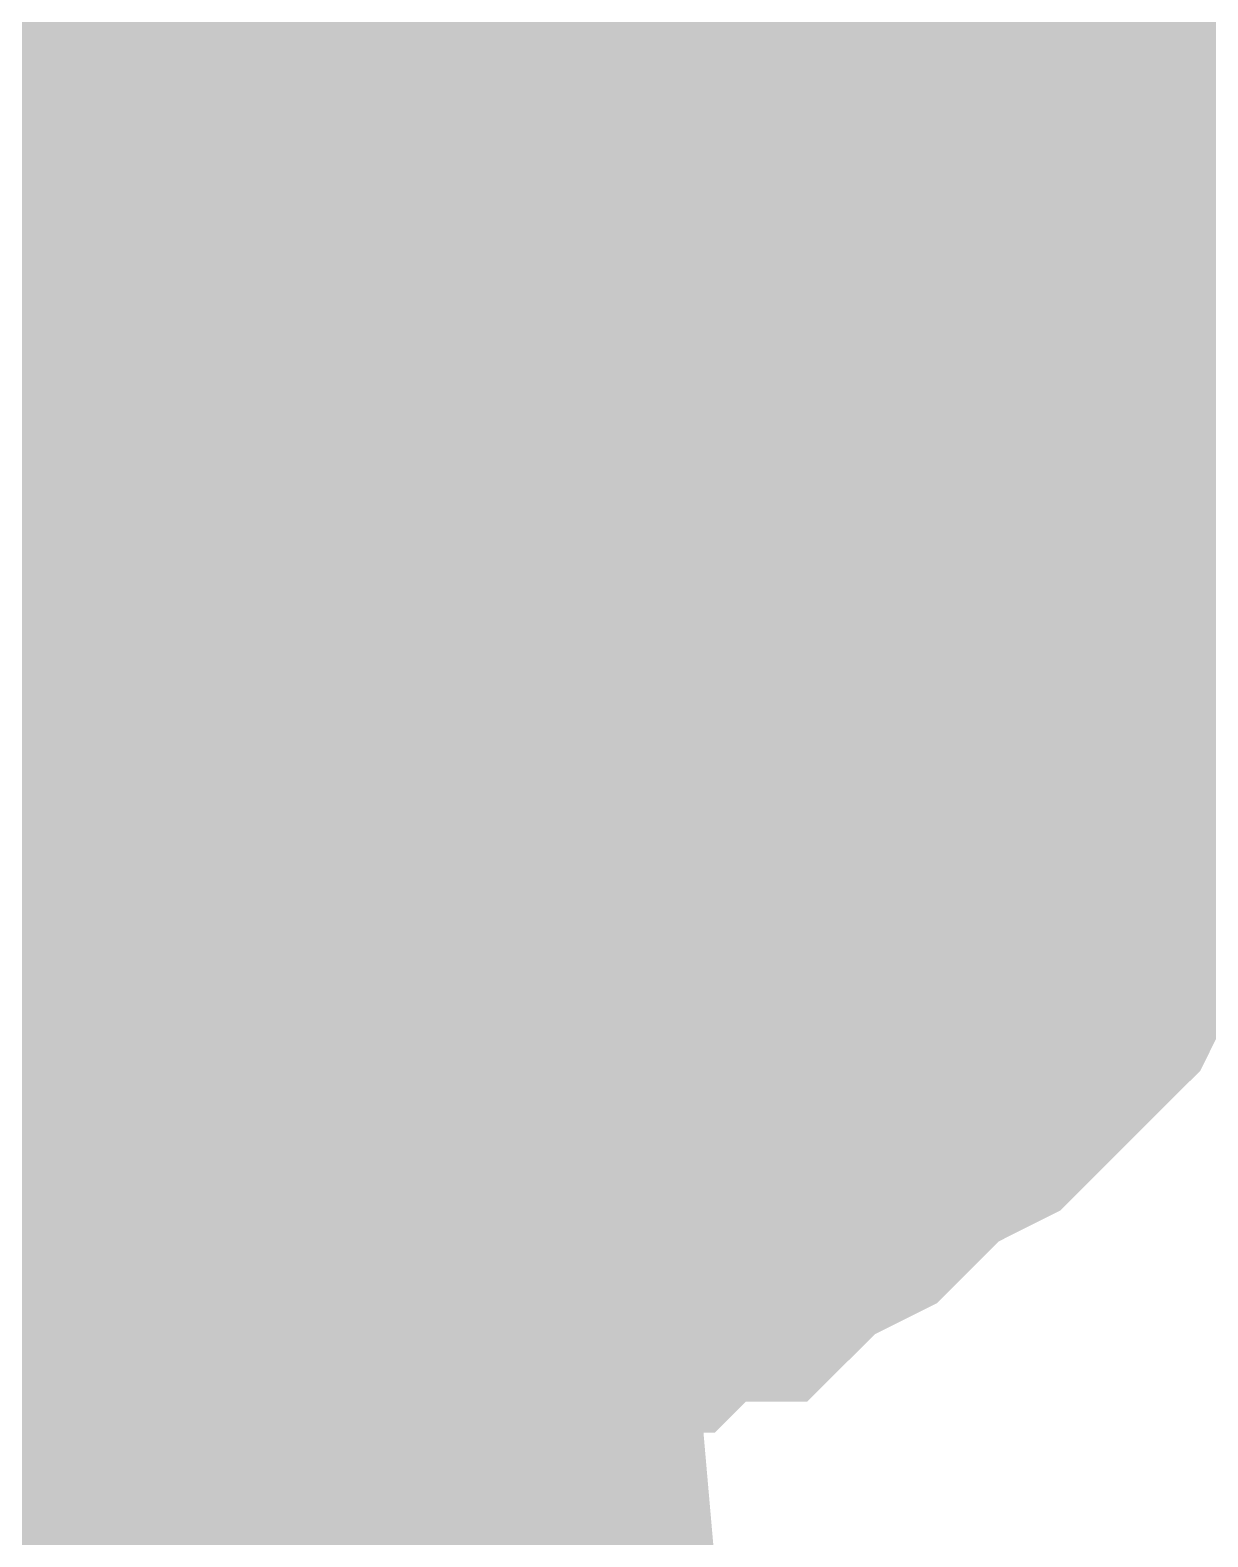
# Model space of a CAD drawing. Header units: inches. Extents: x 0 to 841, y 0 to 594.
# Drawn here: x 354.847 to 355.703, y 61.537 to 62.633 of the extents above; entities that cross this region are included whole.
import ezdxf

# ---------------------------------------------------------------- set-up
doc = ezdxf.new("R2010")
doc.units = ezdxf.units.IN
doc.layers.add('Sheet', color=255, linetype='Continuous')

msp = doc.modelspace()

# ---------------------------------------------------------------- linework, layer by layer
at = {"layer": 'Sheet'}
for points in [[(310.0076, 57.4955, 0.7493, 0.7493, 0), (305.022, 57.4955, 0.7493, 0.7493, 0), (305.022, 74.9912, 0.7493, 0.7493, 0), (355.013, 74.9912, 0.7493, 0.7493, 0), (355.013, 62.4814, 0.7493, 0.7493, 0), (350.0049, 62.4814, 0.7493, 0.7493, 0)], [(353.4859, 68.5903, 0.7493, 0.7493, 0), (353.8901, 67.4224, 0.7493, 0.7493, 0), (354.227, 66.2321, 0.7493, 0.7493, 0), (354.4965, 65.0193, 0.7493, 0.7493, 0), (354.7211, 63.8065, 0.7493, 0.7493, 0), (354.8783, 62.5488, 0.7493, 0.7493, 0), (354.9906, 61.2686, 0.7493, 0.7493, 0), (355.013, 59.9884, 0.7493, 0.7493, 0)], [(355.013, 59.9884, 0.7493, 0.7493, 0), (354.9906, 61.2686, 0.7493, 0.7493, 0), (354.8783, 62.5488, 0.7493, 0.7493, 0), (354.7211, 63.8065, 0.7493, 0.7493, 0), (354.4965, 65.0193, 0.7493, 0.7493, 0), (354.227, 66.2321, 0.7493, 0.7493, 0), (353.8901, 67.4224, 0.7493, 0.7493, 0), (353.4859, 68.5903, 0.7493, 0.7493, 0)], [(355.7092, 62.8183, 0.2997, 0.2997, 0), (355.7092, 62.7734, 0.2997, 0.2997, 0), (355.7317, 62.7509, 0.2997, 0.2997, 0), (355.7317, 62.706, 0.2997, 0.2997, 0), (355.7541, 62.6835, 0.2997, 0.2997, 0), (355.7541, 62.6386, 0.2997, 0.2997, 0), (355.7766, 62.5937, 0.2997, 0.2997, 0), (355.7766, 62.5712, 0.2997, 0.2997, 0), (355.7766, 62.5263, 0.2997, 0.2997, 0), (355.7766, 62.4814, 0.2997, 0.2997, 0)], [(355.7092, 62.8183, 0.2997, 0.2997, 0), (355.7092, 62.7734, 0.2997, 0.2997, 0), (355.7317, 62.7509, 0.2997, 0.2997, 0), (355.7317, 62.706, 0.2997, 0.2997, 0), (355.7541, 62.6835, 0.2997, 0.2997, 0), (355.7541, 62.6386, 0.2997, 0.2997, 0), (355.7766, 62.5937, 0.2997, 0.2997, 0), (355.7766, 62.5712, 0.2997, 0.2997, 0), (355.7766, 62.5263, 0.2997, 0.2997, 0), (355.7766, 62.4814, 0.2997, 0.2997, 0)], [(355.7092, 62.8183, 0.2997, 0.2997, 0), (355.7092, 62.7734, 0.2997, 0.2997, 0), (355.7317, 62.7509, 0.2997, 0.2997, 0), (355.7317, 62.706, 0.2997, 0.2997, 0), (355.7541, 62.6835, 0.2997, 0.2997, 0), (355.7541, 62.6386, 0.2997, 0.2997, 0), (355.7766, 62.5937, 0.2997, 0.2997, 0), (355.7766, 62.5712, 0.2997, 0.2997, 0), (355.7766, 62.5263, 0.2997, 0.2997, 0), (355.7766, 62.4814, 0.2997, 0.2997, 0)], [(355.4397, 62.7958, 0.2997, 0.2997, 0), (355.4397, 62.7734, 0.2997, 0.2997, 0), (355.4622, 62.7509, 0.2997, 0.2997, 0), (355.4622, 62.7284, 0.2997, 0.2997, 0), (355.4846, 62.706, 0.2997, 0.2997, 0), (355.4846, 62.6835, 0.2997, 0.2997, 0), (355.5071, 62.6611, 0.2997, 0.2997, 0), (355.5071, 62.6386, 0.2997, 0.2997, 0), (355.5071, 62.6162, 0.2997, 0.2997, 0), (355.5296, 62.5937, 0.2997, 0.2997, 0), (355.5296, 62.5712, 0.2997, 0.2997, 0), (355.5296, 62.5263, 0.2997, 0.2997, 0), (355.5296, 62.5039, 0.2997, 0.2997, 0), (355.5296, 62.4814, 0.2997, 0.2997, 0)], [(355.4397, 62.7958, 0.2997, 0.2997, 0), (355.4397, 62.7734, 0.2997, 0.2997, 0), (355.4622, 62.7509, 0.2997, 0.2997, 0), (355.4622, 62.7284, 0.2997, 0.2997, 0), (355.4846, 62.706, 0.2997, 0.2997, 0), (355.4846, 62.6835, 0.2997, 0.2997, 0), (355.5071, 62.6611, 0.2997, 0.2997, 0), (355.5071, 62.6386, 0.2997, 0.2997, 0), (355.5071, 62.6162, 0.2997, 0.2997, 0), (355.5296, 62.5937, 0.2997, 0.2997, 0), (355.5296, 62.5712, 0.2997, 0.2997, 0), (355.5296, 62.5263, 0.2997, 0.2997, 0), (355.5296, 62.5039, 0.2997, 0.2997, 0), (355.5296, 62.4814, 0.2997, 0.2997, 0)], [(360.0211, 62.4814, 0.7493, 0.7493, 0), (355.013, 62.4814, 0.7493, 0.7493, 0)], [(355.4846, 62.6835, 0.0991, 0.0991, 0), (355.5071, 62.6611, 0.0991, 0.0991, 0), (355.5071, 62.6386, 0.0991, 0.0991, 0), (355.5071, 62.6162, 0.0991, 0.0991, 0), (355.5296, 62.5937, 0.0991, 0.0991, 0), (355.5296, 62.5712, 0.0991, 0.0991, 0), (355.5296, 62.5263, 0.0991, 0.0991, 0), (355.5296, 62.5039, 0.0991, 0.0991, 0), (355.5296, 62.4814, 0.0991, 0.0991, 0)], [(355.4846, 62.6835, 0.0991, 0.0991, 0), (355.5071, 62.6611, 0.0991, 0.0991, 0), (355.5071, 62.6386, 0.0991, 0.0991, 0), (355.5071, 62.6162, 0.0991, 0.0991, 0), (355.5296, 62.5937, 0.0991, 0.0991, 0), (355.5296, 62.5712, 0.0991, 0.0991, 0), (355.5296, 62.5263, 0.0991, 0.0991, 0), (355.5296, 62.5039, 0.0991, 0.0991, 0), (355.5296, 62.4814, 0.0991, 0.0991, 0)], [(355.7766, 62.4814, 0.2997, 0.2997, 0), (355.7766, 62.4365, 0.2997, 0.2997, 0), (355.7766, 62.414, 0.2997, 0.2997, 0), (355.7766, 62.3691, 0.2997, 0.2997, 0), (355.7541, 62.3242, 0.2997, 0.2997, 0), (355.7541, 62.3017, 0.2997, 0.2997, 0), (355.7317, 62.2568, 0.2997, 0.2997, 0), (355.7317, 62.2343, 0.2997, 0.2997, 0), (355.7092, 62.1894, 0.2997, 0.2997, 0), (355.7092, 62.167, 0.2997, 0.2997, 0), (355.6868, 62.1221, 0.2997, 0.2997, 0), (355.6643, 62.0996, 0.2997, 0.2997, 0), (355.6418, 62.0547, 0.2997, 0.2997, 0), (355.6194, 62.0322, 0.2997, 0.2997, 0), (355.5969, 62.0098, 0.2997, 0.2997, 0), (355.5745, 61.9648, 0.2997, 0.2997, 0), (355.552, 61.9424, 0.2997, 0.2997, 0), (355.5296, 61.9199, 0.2997, 0.2997, 0), (355.5071, 61.8975, 0.2997, 0.2997, 0), (355.4622, 61.875, 0.2997, 0.2997, 0), (355.4397, 61.8525, 0.2997, 0.2997, 0), (355.4173, 61.8301, 0.2997, 0.2997, 0), (355.3724, 61.8076, 0.2997, 0.2997, 0), (355.3499, 61.7852, 0.2997, 0.2997, 0), (355.305, 61.7852, 0.2997, 0.2997, 0), (355.2825, 61.7627, 0.2997, 0.2997, 0), (355.2376, 61.7627, 0.2997, 0.2997, 0), (355.2152, 61.7402, 0.2997, 0.2997, 0), (355.1702, 61.7402, 0.2997, 0.2997, 0), (355.1253, 61.7178, 0.2997, 0.2997, 0), (355.1029, 61.7178, 0.2997, 0.2997, 0), (355.0579, 61.7178, 0.2997, 0.2997, 0), (355.013, 61.7178, 0.2997, 0.2997, 0)], [(360.0211, 62.4814, 0.2997, 0.2997, 0), (355.013, 62.4814, 0.2997, 0.2997, 0)], [(355.7766, 62.4814, 0.2997, 0.2997, 0), (355.7766, 62.4365, 0.2997, 0.2997, 0), (355.7766, 62.414, 0.2997, 0.2997, 0), (355.7766, 62.3691, 0.2997, 0.2997, 0), (355.7541, 62.3242, 0.2997, 0.2997, 0), (355.7541, 62.3017, 0.2997, 0.2997, 0), (355.7317, 62.2568, 0.2997, 0.2997, 0), (355.7317, 62.2343, 0.2997, 0.2997, 0), (355.7092, 62.1894, 0.2997, 0.2997, 0), (355.7092, 62.167, 0.2997, 0.2997, 0), (355.6868, 62.1221, 0.2997, 0.2997, 0), (355.6643, 62.0996, 0.2997, 0.2997, 0), (355.6418, 62.0547, 0.2997, 0.2997, 0), (355.6194, 62.0322, 0.2997, 0.2997, 0), (355.5969, 62.0098, 0.2997, 0.2997, 0), (355.5745, 61.9648, 0.2997, 0.2997, 0), (355.552, 61.9424, 0.2997, 0.2997, 0), (355.5296, 61.9199, 0.2997, 0.2997, 0), (355.5071, 61.8975, 0.2997, 0.2997, 0), (355.4622, 61.875, 0.2997, 0.2997, 0), (355.4397, 61.8525, 0.2997, 0.2997, 0), (355.4173, 61.8301, 0.2997, 0.2997, 0), (355.3724, 61.8076, 0.2997, 0.2997, 0), (355.3499, 61.7852, 0.2997, 0.2997, 0), (355.305, 61.7852, 0.2997, 0.2997, 0), (355.2825, 61.7627, 0.2997, 0.2997, 0), (355.2376, 61.7627, 0.2997, 0.2997, 0), (355.2152, 61.7402, 0.2997, 0.2997, 0), (355.1702, 61.7402, 0.2997, 0.2997, 0), (355.1253, 61.7178, 0.2997, 0.2997, 0), (355.1029, 61.7178, 0.2997, 0.2997, 0), (355.0579, 61.7178, 0.2997, 0.2997, 0), (355.013, 61.7178, 0.2997, 0.2997, 0)], [(355.7766, 62.4814, 0.2997, 0.2997, 0), (355.7766, 62.4365, 0.2997, 0.2997, 0), (355.7766, 62.414, 0.2997, 0.2997, 0), (355.7766, 62.3691, 0.2997, 0.2997, 0), (355.7541, 62.3242, 0.2997, 0.2997, 0), (355.7541, 62.3017, 0.2997, 0.2997, 0), (355.7317, 62.2568, 0.2997, 0.2997, 0), (355.7317, 62.2343, 0.2997, 0.2997, 0), (355.7092, 62.1894, 0.2997, 0.2997, 0), (355.7092, 62.167, 0.2997, 0.2997, 0), (355.6868, 62.1221, 0.2997, 0.2997, 0), (355.6643, 62.0996, 0.2997, 0.2997, 0), (355.6418, 62.0547, 0.2997, 0.2997, 0), (355.6194, 62.0322, 0.2997, 0.2997, 0), (355.5969, 62.0098, 0.2997, 0.2997, 0), (355.5745, 61.9648, 0.2997, 0.2997, 0), (355.552, 61.9424, 0.2997, 0.2997, 0), (355.5296, 61.9199, 0.2997, 0.2997, 0), (355.5071, 61.8975, 0.2997, 0.2997, 0), (355.4622, 61.875, 0.2997, 0.2997, 0), (355.4397, 61.8525, 0.2997, 0.2997, 0), (355.4173, 61.8301, 0.2997, 0.2997, 0), (355.3724, 61.8076, 0.2997, 0.2997, 0), (355.3499, 61.7852, 0.2997, 0.2997, 0), (355.305, 61.7852, 0.2997, 0.2997, 0), (355.2825, 61.7627, 0.2997, 0.2997, 0), (355.2376, 61.7627, 0.2997, 0.2997, 0), (355.2152, 61.7402, 0.2997, 0.2997, 0), (355.1702, 61.7402, 0.2997, 0.2997, 0), (355.1253, 61.7178, 0.2997, 0.2997, 0), (355.1029, 61.7178, 0.2997, 0.2997, 0), (355.0579, 61.7178, 0.2997, 0.2997, 0), (355.013, 61.7178, 0.2997, 0.2997, 0)], [(355.5296, 62.4814, 0.2997, 0.2997, 0), (355.5296, 62.4589, 0.2997, 0.2997, 0), (355.5296, 62.4365, 0.2997, 0.2997, 0), (355.5296, 62.414, 0.2997, 0.2997, 0), (355.5296, 62.3916, 0.2997, 0.2997, 0), (355.5071, 62.3691, 0.2997, 0.2997, 0), (355.5071, 62.3466, 0.2997, 0.2997, 0), (355.5071, 62.3017, 0.2997, 0.2997, 0), (355.4846, 62.3017, 0.2997, 0.2997, 0), (355.4846, 62.2793, 0.2997, 0.2997, 0), (355.4622, 62.2568, 0.2997, 0.2997, 0), (355.4622, 62.2343, 0.2997, 0.2997, 0), (355.4397, 62.2119, 0.2997, 0.2997, 0), (355.4397, 62.1894, 0.2997, 0.2997, 0), (355.4173, 62.167, 0.2997, 0.2997, 0), (355.3948, 62.1445, 0.2997, 0.2997, 0), (355.3724, 62.1221, 0.2997, 0.2997, 0), (355.3724, 62.1221, 0.2997, 0.2997, 0), (355.3499, 62.0996, 0.2997, 0.2997, 0), (355.3274, 62.0771, 0.2997, 0.2997, 0), (355.305, 62.0771, 0.2997, 0.2997, 0), (355.2825, 62.0547, 0.2997, 0.2997, 0), (355.2601, 62.0547, 0.2997, 0.2997, 0), (355.2376, 62.0322, 0.2997, 0.2997, 0), (355.2152, 62.0322, 0.2997, 0.2997, 0), (355.1927, 62.0098, 0.2997, 0.2997, 0), (355.1702, 62.0098, 0.2997, 0.2997, 0), (355.1478, 62.0098, 0.2997, 0.2997, 0), (355.1253, 61.9873, 0.2997, 0.2997, 0), (355.1029, 61.9873, 0.2997, 0.2997, 0), (355.0579, 61.9873, 0.2997, 0.2997, 0), (355.0355, 61.9873, 0.2997, 0.2997, 0), (355.013, 61.9873, 0.2997, 0.2997, 0)], [(355.5296, 62.4814, 0.2997, 0.2997, 0), (355.5296, 62.4589, 0.2997, 0.2997, 0), (355.5296, 62.4365, 0.2997, 0.2997, 0), (355.5296, 62.414, 0.2997, 0.2997, 0), (355.5296, 62.3916, 0.2997, 0.2997, 0), (355.5071, 62.3691, 0.2997, 0.2997, 0), (355.5071, 62.3466, 0.2997, 0.2997, 0), (355.5071, 62.3017, 0.2997, 0.2997, 0), (355.4846, 62.3017, 0.2997, 0.2997, 0), (355.4846, 62.2793, 0.2997, 0.2997, 0), (355.4622, 62.2568, 0.2997, 0.2997, 0), (355.4622, 62.2343, 0.2997, 0.2997, 0), (355.4397, 62.2119, 0.2997, 0.2997, 0), (355.4397, 62.1894, 0.2997, 0.2997, 0), (355.4173, 62.167, 0.2997, 0.2997, 0), (355.3948, 62.1445, 0.2997, 0.2997, 0), (355.3724, 62.1221, 0.2997, 0.2997, 0), (355.3724, 62.1221, 0.2997, 0.2997, 0), (355.3499, 62.0996, 0.2997, 0.2997, 0), (355.3274, 62.0771, 0.2997, 0.2997, 0), (355.305, 62.0771, 0.2997, 0.2997, 0), (355.2825, 62.0547, 0.2997, 0.2997, 0), (355.2601, 62.0547, 0.2997, 0.2997, 0), (355.2376, 62.0322, 0.2997, 0.2997, 0), (355.2152, 62.0322, 0.2997, 0.2997, 0), (355.1927, 62.0098, 0.2997, 0.2997, 0), (355.1702, 62.0098, 0.2997, 0.2997, 0), (355.1478, 62.0098, 0.2997, 0.2997, 0), (355.1253, 61.9873, 0.2997, 0.2997, 0), (355.1029, 61.9873, 0.2997, 0.2997, 0), (355.0579, 61.9873, 0.2997, 0.2997, 0), (355.0355, 61.9873, 0.2997, 0.2997, 0), (355.013, 61.9873, 0.2997, 0.2997, 0)], [(355.5296, 62.4814, 0.2997, 0.2997, 0), (355.5296, 62.4814, 0.2997, 0.2997, 0), (355.5296, 62.4814, 0.2997, 0.2997, 0), (355.5296, 62.4814, 0.2997, 0.2997, 0), (355.5296, 62.4814, 0.2997, 0.2997, 0), (355.5296, 62.4814, 0.2997, 0.2997, 0), (355.5296, 62.4814, 0.2997, 0.2997, 0), (355.5296, 62.4814, 0.2997, 0.2997, 0), (355.5296, 62.4814, 0.2997, 0.2997, 0), (355.5296, 62.4814, 0.2997, 0.2997, 0), (355.5296, 62.4814, 0.2997, 0.2997, 0), (355.5296, 62.4814, 0.2997, 0.2997, 0), (355.5296, 62.4814, 0.2997, 0.2997, 0), (355.5296, 62.4814, 0.2997, 0.2997, 0), (355.5296, 62.4814, 0.2997, 0.2997, 0), (355.5296, 62.4814, 0.2997, 0.2997, 0), (355.5296, 62.4814, 0.2997, 0.2997, 0), (355.5296, 62.4814, 0.2997, 0.2997, 0), (355.5296, 62.4814, 0.2997, 0.2997, 0), (355.5296, 62.4814, 0.2997, 0.2997, 0), (355.5296, 62.4814, 0.2997, 0.2997, 0), (355.5296, 62.4814, 0.2997, 0.2997, 0), (355.5296, 62.4814, 0.2997, 0.2997, 0), (355.5296, 62.4814, 0.2997, 0.2997, 0), (355.5296, 62.4814, 0.2997, 0.2997, 0), (355.5296, 62.4814, 0.2997, 0.2997, 0), (355.5296, 62.4814, 0.2997, 0.2997, 0), (355.5296, 62.4814, 0.2997, 0.2997, 0), (355.5296, 62.4814, 0.2997, 0.2997, 0), (355.5296, 62.4814, 0.2997, 0.2997, 0), (355.5296, 62.4814, 0.2997, 0.2997, 0), (355.5296, 62.4814, 0.2997, 0.2997, 0), (355.5296, 62.4814, 0.2997, 0.2997, 0)], [(355.5296, 62.4814, 0.2997, 0.2997, 0), (355.5296, 62.4814, 0.2997, 0.2997, 0)], [(355.5296, 62.4814, 0.2997, 0.2997, 0), (355.5296, 62.4814, 0.2997, 0.2997, 0), (355.5296, 62.4814, 0.2997, 0.2997, 0), (355.5296, 62.4814, 0.2997, 0.2997, 0), (355.5296, 62.4814, 0.2997, 0.2997, 0), (355.5296, 62.4814, 0.2997, 0.2997, 0), (355.5296, 62.4814, 0.2997, 0.2997, 0), (355.5296, 62.4814, 0.2997, 0.2997, 0), (355.5296, 62.4814, 0.2997, 0.2997, 0), (355.5296, 62.4814, 0.2997, 0.2997, 0), (355.5296, 62.4814, 0.2997, 0.2997, 0), (355.5296, 62.4814, 0.2997, 0.2997, 0), (355.5296, 62.4814, 0.2997, 0.2997, 0), (355.5296, 62.4814, 0.2997, 0.2997, 0), (355.5296, 62.4814, 0.2997, 0.2997, 0), (355.5296, 62.4814, 0.2997, 0.2997, 0), (355.5296, 62.4814, 0.2997, 0.2997, 0), (355.5296, 62.4814, 0.2997, 0.2997, 0), (355.5296, 62.4814, 0.2997, 0.2997, 0), (355.5296, 62.4814, 0.2997, 0.2997, 0), (355.5296, 62.4814, 0.2997, 0.2997, 0), (355.5296, 62.4814, 0.2997, 0.2997, 0), (355.5296, 62.4814, 0.2997, 0.2997, 0), (355.5296, 62.4814, 0.2997, 0.2997, 0), (355.5296, 62.4814, 0.2997, 0.2997, 0), (355.5296, 62.4814, 0.2997, 0.2997, 0), (355.5296, 62.4814, 0.2997, 0.2997, 0), (355.5296, 62.4814, 0.2997, 0.2997, 0), (355.5296, 62.4814, 0.2997, 0.2997, 0), (355.5296, 62.4814, 0.2997, 0.2997, 0), (355.5296, 62.4814, 0.2997, 0.2997, 0), (355.5296, 62.4814, 0.2997, 0.2997, 0), (355.5296, 62.4814, 0.2997, 0.2997, 0)], [(355.5296, 62.4814, 0.2997, 0.2997, 0), (355.5296, 62.4814, 0.2997, 0.2997, 0)], [(355.7766, 62.4814, 0.2997, 0.2997, 0), (355.7766, 62.4814, 0.2997, 0.2997, 0), (355.7766, 62.4814, 0.2997, 0.2997, 0), (355.7766, 62.4814, 0.2997, 0.2997, 0), (355.7766, 62.4814, 0.2997, 0.2997, 0), (355.7766, 62.4814, 0.2997, 0.2997, 0), (355.7766, 62.4814, 0.2997, 0.2997, 0), (355.7766, 62.4814, 0.2997, 0.2997, 0), (355.7766, 62.4814, 0.2997, 0.2997, 0), (355.7766, 62.4814, 0.2997, 0.2997, 0), (355.7766, 62.4814, 0.2997, 0.2997, 0), (355.7766, 62.4814, 0.2997, 0.2997, 0), (355.7766, 62.4814, 0.2997, 0.2997, 0), (355.7766, 62.4814, 0.2997, 0.2997, 0), (355.7766, 62.4814, 0.2997, 0.2997, 0), (355.7766, 62.4814, 0.2997, 0.2997, 0), (355.7766, 62.4814, 0.2997, 0.2997, 0), (355.7766, 62.4814, 0.2997, 0.2997, 0), (355.7766, 62.4814, 0.2997, 0.2997, 0), (355.7766, 62.4814, 0.2997, 0.2997, 0), (355.7766, 62.4814, 0.2997, 0.2997, 0), (355.7766, 62.4814, 0.2997, 0.2997, 0), (355.7766, 62.4814, 0.2997, 0.2997, 0), (355.7766, 62.4814, 0.2997, 0.2997, 0), (355.7766, 62.4814, 0.2997, 0.2997, 0), (355.7766, 62.4814, 0.2997, 0.2997, 0), (355.7766, 62.4814, 0.2997, 0.2997, 0), (355.7766, 62.4814, 0.2997, 0.2997, 0), (355.7766, 62.4814, 0.2997, 0.2997, 0), (355.7766, 62.4814, 0.2997, 0.2997, 0), (355.7766, 62.4814, 0.2997, 0.2997, 0), (355.7766, 62.4814, 0.2997, 0.2997, 0), (355.7766, 62.4814, 0.2997, 0.2997, 0)], [(355.7766, 62.4814, 0.2997, 0.2997, 0), (355.7766, 62.4814, 0.2997, 0.2997, 0)], [(355.7766, 62.4814, 0.2997, 0.2997, 0), (355.7766, 62.4814, 0.2997, 0.2997, 0), (355.7766, 62.4814, 0.2997, 0.2997, 0), (355.7766, 62.4814, 0.2997, 0.2997, 0), (355.7766, 62.4814, 0.2997, 0.2997, 0), (355.7766, 62.4814, 0.2997, 0.2997, 0), (355.7766, 62.4814, 0.2997, 0.2997, 0), (355.7766, 62.4814, 0.2997, 0.2997, 0), (355.7766, 62.4814, 0.2997, 0.2997, 0), (355.7766, 62.4814, 0.2997, 0.2997, 0), (355.7766, 62.4814, 0.2997, 0.2997, 0), (355.7766, 62.4814, 0.2997, 0.2997, 0), (355.7766, 62.4814, 0.2997, 0.2997, 0), (355.7766, 62.4814, 0.2997, 0.2997, 0), (355.7766, 62.4814, 0.2997, 0.2997, 0), (355.7766, 62.4814, 0.2997, 0.2997, 0), (355.7766, 62.4814, 0.2997, 0.2997, 0), (355.7766, 62.4814, 0.2997, 0.2997, 0), (355.7766, 62.4814, 0.2997, 0.2997, 0), (355.7766, 62.4814, 0.2997, 0.2997, 0), (355.7766, 62.4814, 0.2997, 0.2997, 0), (355.7766, 62.4814, 0.2997, 0.2997, 0), (355.7766, 62.4814, 0.2997, 0.2997, 0), (355.7766, 62.4814, 0.2997, 0.2997, 0), (355.7766, 62.4814, 0.2997, 0.2997, 0), (355.7766, 62.4814, 0.2997, 0.2997, 0), (355.7766, 62.4814, 0.2997, 0.2997, 0), (355.7766, 62.4814, 0.2997, 0.2997, 0), (355.7766, 62.4814, 0.2997, 0.2997, 0), (355.7766, 62.4814, 0.2997, 0.2997, 0), (355.7766, 62.4814, 0.2997, 0.2997, 0), (355.7766, 62.4814, 0.2997, 0.2997, 0), (355.7766, 62.4814, 0.2997, 0.2997, 0)], [(355.7766, 62.4814, 0.2997, 0.2997, 0), (355.7766, 62.4814, 0.2997, 0.2997, 0)], [(355.7766, 62.4814, 0.2997, 0.2997, 0), (355.7766, 62.4814, 0.2997, 0.2997, 0), (355.7766, 62.4814, 0.2997, 0.2997, 0), (355.7766, 62.4814, 0.2997, 0.2997, 0), (355.7766, 62.4814, 0.2997, 0.2997, 0), (355.7766, 62.4814, 0.2997, 0.2997, 0), (355.7766, 62.4814, 0.2997, 0.2997, 0), (355.7766, 62.4814, 0.2997, 0.2997, 0), (355.7766, 62.4814, 0.2997, 0.2997, 0), (355.7766, 62.4814, 0.2997, 0.2997, 0), (355.7766, 62.4814, 0.2997, 0.2997, 0), (355.7766, 62.4814, 0.2997, 0.2997, 0), (355.7766, 62.4814, 0.2997, 0.2997, 0), (355.7766, 62.4814, 0.2997, 0.2997, 0), (355.7766, 62.4814, 0.2997, 0.2997, 0), (355.7766, 62.4814, 0.2997, 0.2997, 0), (355.7766, 62.4814, 0.2997, 0.2997, 0), (355.7766, 62.4814, 0.2997, 0.2997, 0), (355.7766, 62.4814, 0.2997, 0.2997, 0), (355.7766, 62.4814, 0.2997, 0.2997, 0), (355.7766, 62.4814, 0.2997, 0.2997, 0), (355.7766, 62.4814, 0.2997, 0.2997, 0), (355.7766, 62.4814, 0.2997, 0.2997, 0), (355.7766, 62.4814, 0.2997, 0.2997, 0), (355.7766, 62.4814, 0.2997, 0.2997, 0), (355.7766, 62.4814, 0.2997, 0.2997, 0), (355.7766, 62.4814, 0.2997, 0.2997, 0), (355.7766, 62.4814, 0.2997, 0.2997, 0), (355.7766, 62.4814, 0.2997, 0.2997, 0), (355.7766, 62.4814, 0.2997, 0.2997, 0), (355.7766, 62.4814, 0.2997, 0.2997, 0), (355.7766, 62.4814, 0.2997, 0.2997, 0), (355.7766, 62.4814, 0.2997, 0.2997, 0)], [(355.7766, 62.4814, 0.2997, 0.2997, 0), (355.7766, 62.4814, 0.2997, 0.2997, 0)], [(355.5296, 62.4814, 0.0991, 0.0991, 0), (355.5296, 62.4589, 0.0991, 0.0991, 0), (355.5296, 62.4365, 0.0991, 0.0991, 0), (355.5296, 62.414, 0.0991, 0.0991, 0), (355.5296, 62.3916, 0.0991, 0.0991, 0), (355.5071, 62.3691, 0.0991, 0.0991, 0), (355.5071, 62.3466, 0.0991, 0.0991, 0), (355.5071, 62.3017, 0.0991, 0.0991, 0), (355.4846, 62.3017, 0.0991, 0.0991, 0), (355.4846, 62.2793, 0.0991, 0.0991, 0), (355.4622, 62.2568, 0.0991, 0.0991, 0), (355.4622, 62.2343, 0.0991, 0.0991, 0), (355.4397, 62.2119, 0.0991, 0.0991, 0), (355.4397, 62.1894, 0.0991, 0.0991, 0), (355.4173, 62.167, 0.0991, 0.0991, 0), (355.3948, 62.1445, 0.0991, 0.0991, 0), (355.3724, 62.1221, 0.0991, 0.0991, 0), (355.3724, 62.1221, 0.0991, 0.0991, 0), (355.3499, 62.0996, 0.0991, 0.0991, 0), (355.3274, 62.0771, 0.0991, 0.0991, 0), (355.305, 62.0771, 0.0991, 0.0991, 0), (355.2825, 62.0547, 0.0991, 0.0991, 0), (355.2601, 62.0547, 0.0991, 0.0991, 0), (355.2376, 62.0322, 0.0991, 0.0991, 0), (355.2152, 62.0322, 0.0991, 0.0991, 0), (355.1927, 62.0098, 0.0991, 0.0991, 0), (355.1702, 62.0098, 0.0991, 0.0991, 0), (355.1478, 62.0098, 0.0991, 0.0991, 0), (355.1253, 61.9873, 0.0991, 0.0991, 0), (355.1029, 61.9873, 0.0991, 0.0991, 0), (355.0579, 61.9873, 0.0991, 0.0991, 0), (355.0355, 61.9873, 0.0991, 0.0991, 0), (355.013, 61.9873, 0.0991, 0.0991, 0)], [(355.5296, 62.4814, 0.0991, 0.0991, 0), (355.5296, 62.4589, 0.0991, 0.0991, 0), (355.5296, 62.4365, 0.0991, 0.0991, 0), (355.5296, 62.414, 0.0991, 0.0991, 0), (355.5296, 62.3916, 0.0991, 0.0991, 0), (355.5071, 62.3691, 0.0991, 0.0991, 0), (355.5071, 62.3466, 0.0991, 0.0991, 0), (355.5071, 62.3017, 0.0991, 0.0991, 0), (355.4846, 62.3017, 0.0991, 0.0991, 0), (355.4846, 62.2793, 0.0991, 0.0991, 0), (355.4622, 62.2568, 0.0991, 0.0991, 0), (355.4622, 62.2343, 0.0991, 0.0991, 0), (355.4397, 62.2119, 0.0991, 0.0991, 0), (355.4397, 62.1894, 0.0991, 0.0991, 0), (355.4173, 62.167, 0.0991, 0.0991, 0), (355.3948, 62.1445, 0.0991, 0.0991, 0), (355.3724, 62.1221, 0.0991, 0.0991, 0), (355.3724, 62.1221, 0.0991, 0.0991, 0), (355.3499, 62.0996, 0.0991, 0.0991, 0), (355.3274, 62.0771, 0.0991, 0.0991, 0), (355.305, 62.0771, 0.0991, 0.0991, 0), (355.2825, 62.0547, 0.0991, 0.0991, 0), (355.2601, 62.0547, 0.0991, 0.0991, 0), (355.2376, 62.0322, 0.0991, 0.0991, 0), (355.2152, 62.0322, 0.0991, 0.0991, 0), (355.1927, 62.0098, 0.0991, 0.0991, 0), (355.1702, 62.0098, 0.0991, 0.0991, 0), (355.1478, 62.0098, 0.0991, 0.0991, 0), (355.1253, 61.9873, 0.0991, 0.0991, 0), (355.1029, 61.9873, 0.0991, 0.0991, 0), (355.0579, 61.9873, 0.0991, 0.0991, 0), (355.0355, 61.9873, 0.0991, 0.0991, 0), (355.013, 61.9873, 0.0991, 0.0991, 0)], [(355.5296, 62.4814, 0.0991, 0.0991, 0), (355.5296, 62.4814, 0.0991, 0.0991, 0), (355.5296, 62.4814, 0.0991, 0.0991, 0), (355.5296, 62.4814, 0.0991, 0.0991, 0), (355.5296, 62.4814, 0.0991, 0.0991, 0), (355.5296, 62.4814, 0.0991, 0.0991, 0), (355.5296, 62.4814, 0.0991, 0.0991, 0), (355.5296, 62.4814, 0.0991, 0.0991, 0), (355.5296, 62.4814, 0.0991, 0.0991, 0), (355.5296, 62.4814, 0.0991, 0.0991, 0), (355.5296, 62.4814, 0.0991, 0.0991, 0), (355.5296, 62.4814, 0.0991, 0.0991, 0), (355.5296, 62.4814, 0.0991, 0.0991, 0), (355.5296, 62.4814, 0.0991, 0.0991, 0), (355.5296, 62.4814, 0.0991, 0.0991, 0), (355.5296, 62.4814, 0.0991, 0.0991, 0), (355.5296, 62.4814, 0.0991, 0.0991, 0), (355.5296, 62.4814, 0.0991, 0.0991, 0), (355.5296, 62.4814, 0.0991, 0.0991, 0), (355.5296, 62.4814, 0.0991, 0.0991, 0), (355.5296, 62.4814, 0.0991, 0.0991, 0), (355.5296, 62.4814, 0.0991, 0.0991, 0), (355.5296, 62.4814, 0.0991, 0.0991, 0), (355.5296, 62.4814, 0.0991, 0.0991, 0), (355.5296, 62.4814, 0.0991, 0.0991, 0), (355.5296, 62.4814, 0.0991, 0.0991, 0), (355.5296, 62.4814, 0.0991, 0.0991, 0), (355.5296, 62.4814, 0.0991, 0.0991, 0), (355.5296, 62.4814, 0.0991, 0.0991, 0), (355.5296, 62.4814, 0.0991, 0.0991, 0), (355.5296, 62.4814, 0.0991, 0.0991, 0), (355.5296, 62.4814, 0.0991, 0.0991, 0), (355.5296, 62.4814, 0.0991, 0.0991, 0)], [(355.5296, 62.4814, 0.0991, 0.0991, 0), (355.5296, 62.4814, 0.0991, 0.0991, 0)], [(355.5296, 62.4814, 0.0991, 0.0991, 0), (355.5296, 62.4814, 0.0991, 0.0991, 0), (355.5296, 62.4814, 0.0991, 0.0991, 0), (355.5296, 62.4814, 0.0991, 0.0991, 0), (355.5296, 62.4814, 0.0991, 0.0991, 0), (355.5296, 62.4814, 0.0991, 0.0991, 0), (355.5296, 62.4814, 0.0991, 0.0991, 0), (355.5296, 62.4814, 0.0991, 0.0991, 0), (355.5296, 62.4814, 0.0991, 0.0991, 0), (355.5296, 62.4814, 0.0991, 0.0991, 0), (355.5296, 62.4814, 0.0991, 0.0991, 0), (355.5296, 62.4814, 0.0991, 0.0991, 0), (355.5296, 62.4814, 0.0991, 0.0991, 0), (355.5296, 62.4814, 0.0991, 0.0991, 0), (355.5296, 62.4814, 0.0991, 0.0991, 0), (355.5296, 62.4814, 0.0991, 0.0991, 0), (355.5296, 62.4814, 0.0991, 0.0991, 0), (355.5296, 62.4814, 0.0991, 0.0991, 0), (355.5296, 62.4814, 0.0991, 0.0991, 0), (355.5296, 62.4814, 0.0991, 0.0991, 0), (355.5296, 62.4814, 0.0991, 0.0991, 0), (355.5296, 62.4814, 0.0991, 0.0991, 0), (355.5296, 62.4814, 0.0991, 0.0991, 0), (355.5296, 62.4814, 0.0991, 0.0991, 0), (355.5296, 62.4814, 0.0991, 0.0991, 0), (355.5296, 62.4814, 0.0991, 0.0991, 0), (355.5296, 62.4814, 0.0991, 0.0991, 0), (355.5296, 62.4814, 0.0991, 0.0991, 0), (355.5296, 62.4814, 0.0991, 0.0991, 0), (355.5296, 62.4814, 0.0991, 0.0991, 0), (355.5296, 62.4814, 0.0991, 0.0991, 0), (355.5296, 62.4814, 0.0991, 0.0991, 0), (355.5296, 62.4814, 0.0991, 0.0991, 0)], [(355.5296, 62.4814, 0.0991, 0.0991, 0), (355.5296, 62.4814, 0.0991, 0.0991, 0)], [(355.7541, 62.3017, 0.0991, 0.0991, 0), (355.7317, 62.2568, 0.0991, 0.0991, 0), (355.7317, 62.2343, 0.0991, 0.0991, 0), (355.7092, 62.1894, 0.0991, 0.0991, 0), (355.7092, 62.167, 0.0991, 0.0991, 0), (355.6868, 62.1221, 0.0991, 0.0991, 0), (355.6643, 62.0996, 0.0991, 0.0991, 0), (355.6418, 62.0547, 0.0991, 0.0991, 0), (355.6194, 62.0322, 0.0991, 0.0991, 0), (355.5969, 62.0098, 0.0991, 0.0991, 0), (355.5745, 61.9648, 0.0991, 0.0991, 0), (355.552, 61.9424, 0.0991, 0.0991, 0), (355.5296, 61.9199, 0.0991, 0.0991, 0), (355.5071, 61.8975, 0.0991, 0.0991, 0), (355.4622, 61.875, 0.0991, 0.0991, 0), (355.4397, 61.8525, 0.0991, 0.0991, 0), (355.4173, 61.8301, 0.0991, 0.0991, 0), (355.3724, 61.8076, 0.0991, 0.0991, 0), (355.3499, 61.7852, 0.0991, 0.0991, 0), (355.305, 61.7852, 0.0991, 0.0991, 0), (355.2825, 61.7627, 0.0991, 0.0991, 0), (355.2376, 61.7627, 0.0991, 0.0991, 0), (355.2152, 61.7402, 0.0991, 0.0991, 0), (355.1702, 61.7402, 0.0991, 0.0991, 0), (355.1253, 61.7178, 0.0991, 0.0991, 0), (355.1029, 61.7178, 0.0991, 0.0991, 0), (355.0579, 61.7178, 0.0991, 0.0991, 0), (355.013, 61.7178, 0.0991, 0.0991, 0)], [(355.7541, 62.3017, 0.0991, 0.0991, 0), (355.7317, 62.2568, 0.0991, 0.0991, 0), (355.7317, 62.2343, 0.0991, 0.0991, 0), (355.7092, 62.1894, 0.0991, 0.0991, 0), (355.7092, 62.167, 0.0991, 0.0991, 0), (355.6868, 62.1221, 0.0991, 0.0991, 0), (355.6643, 62.0996, 0.0991, 0.0991, 0), (355.6418, 62.0547, 0.0991, 0.0991, 0), (355.6194, 62.0322, 0.0991, 0.0991, 0), (355.5969, 62.0098, 0.0991, 0.0991, 0), (355.5745, 61.9648, 0.0991, 0.0991, 0), (355.552, 61.9424, 0.0991, 0.0991, 0), (355.5296, 61.9199, 0.0991, 0.0991, 0), (355.5071, 61.8975, 0.0991, 0.0991, 0), (355.4622, 61.875, 0.0991, 0.0991, 0), (355.4397, 61.8525, 0.0991, 0.0991, 0), (355.4173, 61.8301, 0.0991, 0.0991, 0), (355.3724, 61.8076, 0.0991, 0.0991, 0), (355.3499, 61.7852, 0.0991, 0.0991, 0), (355.305, 61.7852, 0.0991, 0.0991, 0), (355.2825, 61.7627, 0.0991, 0.0991, 0), (355.2376, 61.7627, 0.0991, 0.0991, 0), (355.2152, 61.7402, 0.0991, 0.0991, 0), (355.1702, 61.7402, 0.0991, 0.0991, 0), (355.1253, 61.7178, 0.0991, 0.0991, 0), (355.1029, 61.7178, 0.0991, 0.0991, 0), (355.0579, 61.7178, 0.0991, 0.0991, 0), (355.013, 61.7178, 0.0991, 0.0991, 0)], [(355.7541, 62.3017, 0.0991, 0.0991, 0), (355.7317, 62.2568, 0.0991, 0.0991, 0), (355.7317, 62.2343, 0.0991, 0.0991, 0), (355.7092, 62.1894, 0.0991, 0.0991, 0), (355.7092, 62.167, 0.0991, 0.0991, 0), (355.6868, 62.1221, 0.0991, 0.0991, 0), (355.6643, 62.0996, 0.0991, 0.0991, 0), (355.6418, 62.0547, 0.0991, 0.0991, 0), (355.6194, 62.0322, 0.0991, 0.0991, 0), (355.5969, 62.0098, 0.0991, 0.0991, 0), (355.5745, 61.9648, 0.0991, 0.0991, 0), (355.552, 61.9424, 0.0991, 0.0991, 0), (355.5296, 61.9199, 0.0991, 0.0991, 0), (355.5071, 61.8975, 0.0991, 0.0991, 0), (355.4622, 61.875, 0.0991, 0.0991, 0), (355.4397, 61.8525, 0.0991, 0.0991, 0), (355.4173, 61.8301, 0.0991, 0.0991, 0), (355.3724, 61.8076, 0.0991, 0.0991, 0), (355.3499, 61.7852, 0.0991, 0.0991, 0), (355.305, 61.7852, 0.0991, 0.0991, 0), (355.2825, 61.7627, 0.0991, 0.0991, 0), (355.2376, 61.7627, 0.0991, 0.0991, 0), (355.2152, 61.7402, 0.0991, 0.0991, 0), (355.1702, 61.7402, 0.0991, 0.0991, 0), (355.1253, 61.7178, 0.0991, 0.0991, 0), (355.1029, 61.7178, 0.0991, 0.0991, 0), (355.0579, 61.7178, 0.0991, 0.0991, 0), (355.013, 61.7178, 0.0991, 0.0991, 0)], [(355.013, 61.9873, 0.2997, 0.2997, 0), (354.9906, 61.9873, 0.2997, 0.2997, 0), (354.9681, 61.9873, 0.2997, 0.2997, 0), (354.9457, 61.9873, 0.2997, 0.2997, 0), (354.9232, 61.9873, 0.2997, 0.2997, 0), (354.8783, 62.0098, 0.2997, 0.2997, 0), (354.8558, 62.0098, 0.2997, 0.2997, 0), (354.8334, 62.0098, 0.2997, 0.2997, 0), (354.8109, 62.0322, 0.2997, 0.2997, 0), (354.7885, 62.0322, 0.2997, 0.2997, 0), (354.766, 62.0547, 0.2997, 0.2997, 0), (354.7435, 62.0547, 0.2997, 0.2997, 0), (354.7211, 62.0771, 0.2997, 0.2997, 0), (354.7211, 62.0771, 0.2997, 0.2997, 0), (354.6986, 62.0996, 0.2997, 0.2997, 0), (354.6762, 62.1221, 0.2997, 0.2997, 0)], [(355.013, 61.9873, 0.2997, 0.2997, 0), (354.9906, 61.9873, 0.2997, 0.2997, 0), (354.9681, 61.9873, 0.2997, 0.2997, 0), (354.9457, 61.9873, 0.2997, 0.2997, 0), (354.9232, 61.9873, 0.2997, 0.2997, 0), (354.8783, 62.0098, 0.2997, 0.2997, 0), (354.8558, 62.0098, 0.2997, 0.2997, 0), (354.8334, 62.0098, 0.2997, 0.2997, 0), (354.8109, 62.0322, 0.2997, 0.2997, 0), (354.7885, 62.0322, 0.2997, 0.2997, 0), (354.766, 62.0547, 0.2997, 0.2997, 0), (354.7435, 62.0547, 0.2997, 0.2997, 0), (354.7211, 62.0771, 0.2997, 0.2997, 0), (354.7211, 62.0771, 0.2997, 0.2997, 0), (354.6986, 62.0996, 0.2997, 0.2997, 0), (354.6762, 62.1221, 0.2997, 0.2997, 0)], [(355.013, 61.9873, 0.0991, 0.0991, 0), (354.9906, 61.9873, 0.0991, 0.0991, 0), (354.9681, 61.9873, 0.0991, 0.0991, 0), (354.9457, 61.9873, 0.0991, 0.0991, 0), (354.9232, 61.9873, 0.0991, 0.0991, 0), (354.8783, 62.0098, 0.0991, 0.0991, 0), (354.8558, 62.0098, 0.0991, 0.0991, 0), (354.8334, 62.0098, 0.0991, 0.0991, 0), (354.8109, 62.0322, 0.0991, 0.0991, 0), (354.7885, 62.0322, 0.0991, 0.0991, 0)], [(355.013, 61.9873, 0.0991, 0.0991, 0), (354.9906, 61.9873, 0.0991, 0.0991, 0), (354.9681, 61.9873, 0.0991, 0.0991, 0), (354.9457, 61.9873, 0.0991, 0.0991, 0), (354.9232, 61.9873, 0.0991, 0.0991, 0), (354.8783, 62.0098, 0.0991, 0.0991, 0), (354.8558, 62.0098, 0.0991, 0.0991, 0), (354.8334, 62.0098, 0.0991, 0.0991, 0), (354.8109, 62.0322, 0.0991, 0.0991, 0), (354.7885, 62.0322, 0.0991, 0.0991, 0)], [(355.013, 61.7178, 0.2997, 0.2997, 0), (354.9681, 61.7178, 0.2997, 0.2997, 0), (354.9232, 61.7178, 0.2997, 0.2997, 0), (354.9007, 61.7178, 0.2997, 0.2997, 0), (354.8558, 61.7402, 0.2997, 0.2997, 0), (354.8109, 61.7402, 0.2997, 0.2997, 0), (354.7885, 61.7627, 0.2997, 0.2997, 0), (354.7435, 61.7627, 0.2997, 0.2997, 0), (354.7211, 61.7852, 0.2997, 0.2997, 0), (354.6762, 61.7852, 0.2997, 0.2997, 0)], [(355.013, 61.7178, 0.2997, 0.2997, 0), (354.9681, 61.7178, 0.2997, 0.2997, 0), (354.9232, 61.7178, 0.2997, 0.2997, 0), (354.9007, 61.7178, 0.2997, 0.2997, 0), (354.8558, 61.7402, 0.2997, 0.2997, 0), (354.8109, 61.7402, 0.2997, 0.2997, 0), (354.7885, 61.7627, 0.2997, 0.2997, 0), (354.7435, 61.7627, 0.2997, 0.2997, 0), (354.7211, 61.7852, 0.2997, 0.2997, 0), (354.6762, 61.7852, 0.2997, 0.2997, 0)], [(355.013, 61.7178, 0.2997, 0.2997, 0), (354.9681, 61.7178, 0.2997, 0.2997, 0), (354.9232, 61.7178, 0.2997, 0.2997, 0), (354.9007, 61.7178, 0.2997, 0.2997, 0), (354.8558, 61.7402, 0.2997, 0.2997, 0), (354.8109, 61.7402, 0.2997, 0.2997, 0), (354.7885, 61.7627, 0.2997, 0.2997, 0), (354.7435, 61.7627, 0.2997, 0.2997, 0), (354.7211, 61.7852, 0.2997, 0.2997, 0), (354.6762, 61.7852, 0.2997, 0.2997, 0)], [(355.013, 61.7178, 0.0991, 0.0991, 0), (354.9681, 61.7178, 0.0991, 0.0991, 0), (354.9232, 61.7178, 0.0991, 0.0991, 0), (354.9007, 61.7178, 0.0991, 0.0991, 0), (354.8558, 61.7402, 0.0991, 0.0991, 0), (354.8109, 61.7402, 0.0991, 0.0991, 0), (354.7885, 61.7627, 0.0991, 0.0991, 0)], [(355.013, 61.7178, 0.0991, 0.0991, 0), (354.9681, 61.7178, 0.0991, 0.0991, 0), (354.9232, 61.7178, 0.0991, 0.0991, 0), (354.9007, 61.7178, 0.0991, 0.0991, 0), (354.8558, 61.7402, 0.0991, 0.0991, 0), (354.8109, 61.7402, 0.0991, 0.0991, 0), (354.7885, 61.7627, 0.0991, 0.0991, 0)], [(355.013, 61.7178, 0.0991, 0.0991, 0), (354.9681, 61.7178, 0.0991, 0.0991, 0), (354.9232, 61.7178, 0.0991, 0.0991, 0), (354.9007, 61.7178, 0.0991, 0.0991, 0), (354.8558, 61.7402, 0.0991, 0.0991, 0), (354.8109, 61.7402, 0.0991, 0.0991, 0), (354.7885, 61.7627, 0.0991, 0.0991, 0)]]:
    msp.add_lwpolyline(points, format="xyseb", dxfattribs=at)
msp.add_lwpolyline([(354.746, 62.5, 0.508, 0.508, 1), (355.254, 62.5, 0.508, 0.508, 1)], format="xyseb", close=True, dxfattribs=at)

doc.saveas('drawing.dxf')
